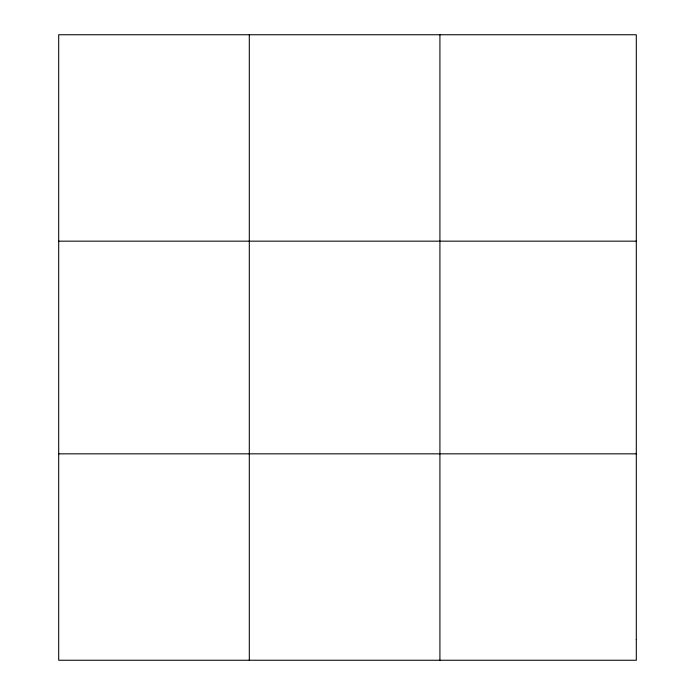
<?xml version="1.0" encoding="UTF-8"?>
<svg xmlns="http://www.w3.org/2000/svg" width="695" height="695" viewBox="0 0 695 695"><rect width="100%" height="100%" fill="white"/><g stroke="black" fill="none" stroke-linecap="round" stroke-linejoin="round"><path stroke-width="1.04" d="M249.305 34.75L249.305 660.25M439.918 34.75L439.918 660.25M58.693 241.165L636.307 241.165M58.693 453.835L636.307 453.835M636.307 639.609L636.307 660.25L58.693 660.25L58.693 34.75L636.307 34.75L636.307 639.609"/></g></svg>
